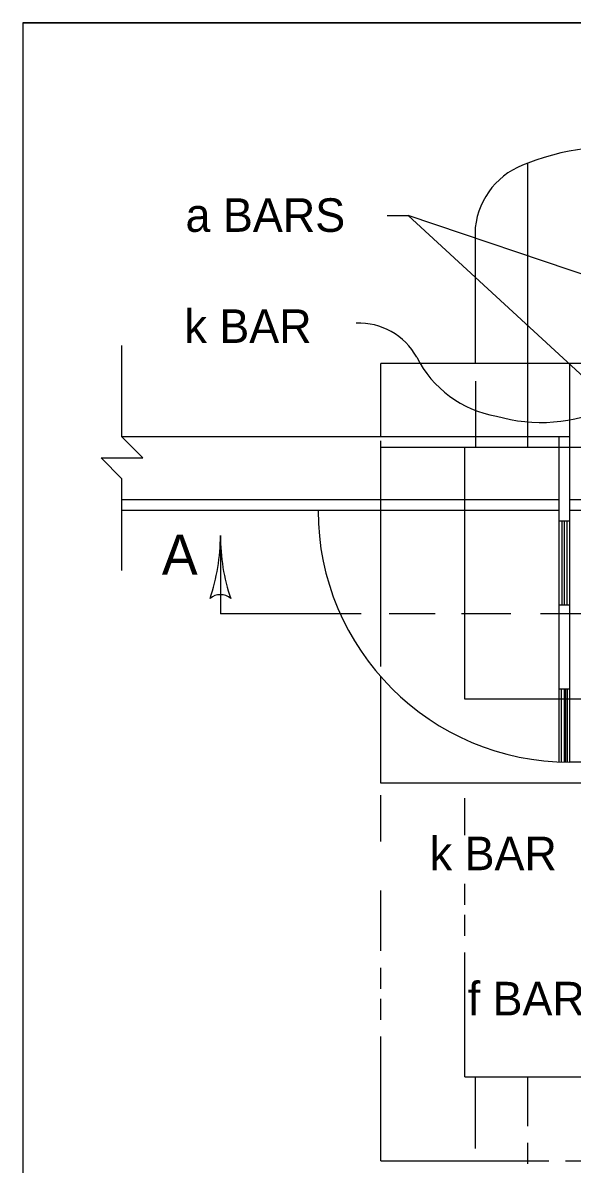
# Model space of a CAD drawing. Extents: x 1007 to 1035.5, y 1000.5 to 1021.5.
# Drawn here: x 1007 to 1010.27, y 1014.7 to 1021.5 of the extents above; entities that cross this region are included whole.
import ezdxf

# ---------------------------------------------------------------- set-up
doc = ezdxf.new("R2010")
doc.units = 0
for name, color, linetype in [('Level 1', 7, 'Continuous'), ('Level 10', 7, 'Continuous'), ('Level 11', 7, 'Continuous')]:
    doc.layers.add(name, color=color, linetype=linetype)

msp = doc.modelspace()

# ---------------------------------------------------------------- linework, layer by layer
at = {"layer": 'Level 1'}
for p, q in [((1010.0097, 1018.9698), (1010.0097, 1020.6633)), ((1009.1718, 1020.3518), (1009.2968, 1020.3518)), ((1009.2968, 1020.3518), (1010.3948, 1019.3406)), ((1012.281, 1019.3448), (1009.2968, 1020.3518)), ((1009.6972, 1019.4698), (1009.6972, 1020.2798)), ((1007.591, 1019.2198), (1007.591, 1019.5782)), ((1013.8847, 1019.4698), (1009.1347, 1019.4698)), ((1009.1347, 1019.0323), (1009.1347, 1019.4698)), ((1010.2597, 1017.0948), (1010.2597, 1019.4698)), ((1009.6972, 1019.365), (1009.6972, 1018.9698)), ((1010.2597, 1019.0323), (1007.591, 1019.0323)), ((1009.1347, 1017.6643), (1009.1347, 1019.0086)), ((1013.8847, 1018.9698), (1009.1347, 1018.9698)), ((1009.6347, 1017.4698), (1009.6347, 1018.9698)), ((1010.1972, 1017.0948), (1010.1972, 1019.0323)), ((1010.1972, 1018.6573), (1007.591, 1018.6573)), ((1018.7597, 1018.6573), (1010.2597, 1018.6573)), ((1010.1972, 1018.5948), (1007.591, 1018.5948)), ((1007.591, 1018.2363), (1007.591, 1018.5948)), ((1018.7597, 1018.5948), (1010.2597, 1018.5948)), ((1010.1972, 1018.5323), (1010.2597, 1018.5323)), ((1010.2137, 1018.0323), (1010.2137, 1018.5323)), ((1010.2283, 1018.0323), (1010.2283, 1018.5323)), ((1010.2437, 1018.0323), (1010.2437, 1018.5323)), ((1008.1775, 1018.4444), (1008.1775, 1017.9783)), ((1010.1972, 1018.0323), (1010.2597, 1018.0323)), ((1009.017, 1017.9783), (1008.1775, 1017.9783)), ((1009.458, 1017.9783), (1009.1835, 1017.9783)), ((1009.9087, 1017.9783), (1009.6147, 1017.9783)), ((1014.1932, 1017.9783), (1010.0852, 1017.9783)), ((1009.1347, 1016.9698), (1009.1347, 1017.6026)), ((1010.1972, 1017.5323), (1010.2597, 1017.5323)), ((1010.2103, 1017.0948), (1010.2103, 1017.5323)), ((1010.2283, 1017.0948), (1010.2283, 1017.5323)), ((1010.237, 1017.0948), (1010.237, 1017.5323)), ((1010.247, 1017.0948), (1010.247, 1017.5323)), ((1013.3847, 1017.4698), (1009.6347, 1017.4698)), ((1018.7597, 1017.0948), (1010.2597, 1017.0948)), ((1013.8847, 1016.9698), (1009.1347, 1016.9698)), ((1009.1347, 1016.6222), (1009.1347, 1016.8981)), ((1009.6347, 1016.6588), (1009.6347, 1016.8809)), ((1009.1347, 1015.9698), (1009.1347, 1016.3292)), ((1009.6347, 1016.2448), (1009.6347, 1016.3698)), ((1009.6347, 1016.0598), (1009.6347, 1016.1848)), ((1009.6347, 1015.2198), (1009.6347, 1015.9598)), ((1009.1347, 1015.7448), (1009.1347, 1015.8698)), ((1009.1347, 1015.5598), (1009.1347, 1015.6848)), ((1009.1347, 1014.7198), (1009.1347, 1015.4598)), ((1009.6347, 1015.2198), (1010.6347, 1015.2198)), ((1009.6972, 1014.7922), (1009.6972, 1015.2198)), ((1010.0097, 1014.9262), (1010.0097, 1015.2198)), ((1010.0097, 1014.7012), (1010.0097, 1014.8262)), ((1009.1347, 1014.7198), (1010.1347, 1014.7198)), ((1010.2347, 1014.7198), (1010.3597, 1014.7198))]:
    msp.add_line(p, q, dxfattribs=at)
msp.add_lwpolyline([(1007.591, 1018.5948), (1007.591, 1018.7823), (1007.466, 1018.9073), (1007.7162, 1018.9073), (1007.591, 1019.0323), (1007.591, 1019.2198)], dxfattribs=at)
for centre, radius, start, end in [((1010.5206, 1019.3667), 1.3937, 44.79608, 111.51012), ((1010.1478, 1020.2308), 0.4541, 107.72375, 173.80226), ((1009.0044, 1019.3185), 0.3921, 28.91254, 92.49785), ((1009.9327, 1019.8018), 0.6546, 206.66256, 260.28647), ((1010.0872, 1020.0698), 0.9509, 253.81861, 295.36042), ((1010.2596, 1018.5948), 1.5, 180, 270), ((1007.0056, 1018.4444), 1.1719, 341.34716, 359.99389), ((1009.3493, 1018.4444), 1.1719, 179.98778, 180), ((1009.3493, 1018.4444), 1.1719, 180, 198.66878), ((1008.1773, 1017.9988), 0.0938, 48.7746, 130.89129)]:
    msp.add_arc(centre, radius, start, end, dxfattribs=at)
at = {"layer": 'Level 10'}
for q in [(1035.5, 1021.5), (1007, 1000.5)]:
    msp.add_line((1007, 1021.5), q, dxfattribs=at)
at = {"layer": 'Level 11'}
msp.add_lwpolyline([(1007, 1000.5), (1035.5, 1000.5), (1035.5, 1021.5), (1007, 1021.5)], close=True, dxfattribs=at)

# ---------------------------------------------------------------- texts
at = {"layer": 'Level 1'}
for s, height, p in [('a BARS', 0.2, (1007.9698, 1020.2545)), ('k BAR', 0.2, (1007.9632, 1019.5926)), ('A', 0.24, (1007.8283, 1018.2111)), ('k BAR', 0.2, (1009.4248, 1016.4507)), ('f BARS', 0.2, (1009.6513, 1015.5857))]:
    msp.add_text(s, height=height, dxfattribs=at).set_placement(p)

doc.saveas('drawing.dxf')
